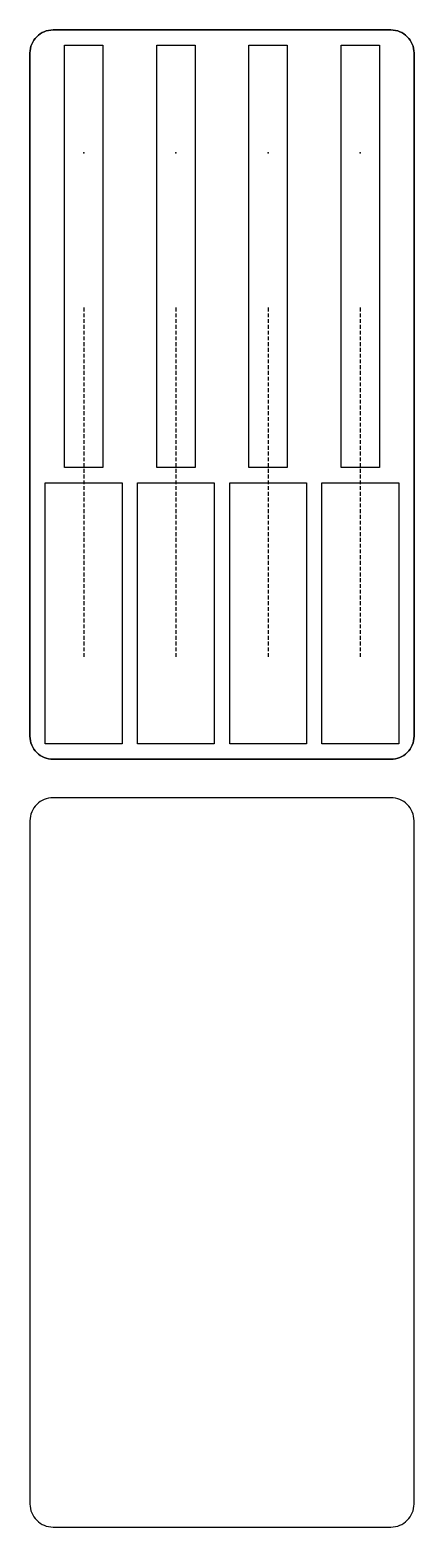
# Model space of a CAD drawing. Header units: millimetres. Extents: x -7 to 43, y -179 to 16.
import ezdxf

# ---------------------------------------------------------------- set-up
doc = ezdxf.new("R2010")
doc.units = ezdxf.units.MM
doc.linetypes.add('DASHED', pattern=[0.75, 0.5, -0.25])
doc.layers.get('0').update_dxf_attribs({"linetype": 'CONTINUOUS'})

msp = doc.modelspace()

# ---------------------------------------------------------------- linework, layer by layer
at = {"linetype": 'DASHED'}
for p, q in [((0, -20.17), (0, -65.83)), ((0, -20.17), (0, -65.83)), ((0, -20.17), (0, -65.83)), ((0, -20.17), (0, -65.83)), ((0, -20.17), (0, -65.83)), ((0, -20.17), (0, -65.83)), ((12, -20.17), (12, -65.83)), ((12, -20.17), (12, -65.83)), ((12, -20.17), (12, -65.83)), ((12, -20.17), (12, -65.83)), ((12, -20.17), (12, -65.83)), ((12, -20.17), (12, -65.83)), ((24, -20.17), (24, -65.83)), ((24, -20.17), (24, -65.83)), ((24, -20.17), (24, -65.83)), ((24, -20.17), (24, -65.83)), ((24, -20.17), (24, -65.83)), ((24, -20.17), (24, -65.83)), ((36, -20.17), (36, -65.83)), ((36, -20.17), (36, -65.83)), ((36, -20.17), (36, -65.83)), ((36, -20.17), (36, -65.83)), ((36, -20.17), (36, -65.83)), ((36, -20.17), (36, -65.83))]:
    msp.add_line(p, q, dxfattribs=at)
for points in [[(-4, 16), (40, 16, -0.414214), (43, 13), (43, -76, -0.414214), (40, -79), (-4, -79, -0.414214), (-7, -76), (-7, 13, -0.414214)], [(-7, 13), (-7, -76, 0.414214), (-4, -79), (40, -79, 0.414214), (43, -76), (43, 13, 0.414214), (40, 16), (-4, 16, 0.414214)], [(43, -76), (43, 13, 0.414214), (40, 16), (-4, 16, 0.414214), (-7, 13), (-7, -76, 0.414214), (-4, -79), (40, -79, 0.414214)], [(-4, -79), (40, -79, 0.414214), (43, -76), (43, 13, 0.414214), (40, 16), (-4, 16, 0.414214), (-7, 13), (-7, -76, 0.414214)], [(43, -76), (43, 13, 0.414214), (40, 16), (-4, 16, 0.414214), (-7, 13), (-7, -76, 0.414214), (-4, -79), (40, -79, 0.414214)], [(-4, -79), (40, -79, 0.414214), (43, -76), (43, 13, 0.414214), (40, 16), (-4, 16, 0.414214), (-7, 13), (-7, -76, 0.414214)], [(43, -176), (43, -87, 0.414214), (40, -84), (-4, -84, 0.414214), (-7, -87), (-7, -176, 0.414214), (-4, -179), (40, -179, 0.414214)], [(-4, -179), (40, -179, 0.414214), (43, -176), (43, -87, 0.414214), (40, -84), (-4, -84, 0.414214), (-7, -87), (-7, -176, 0.414214)]]:
    msp.add_lwpolyline(points, format="xyb", close=True)
for points in [[(-2.5, 14), (2.5, 14), (2.5, -41), (-2.5, -41)], [(2.5, 14), (2.5, -41), (-2.5, -41), (-2.5, 14)], [(2.5, -41), (-2.5, -41), (-2.5, 14), (2.5, 14)], [(2.5, -41), (-2.5, -41), (-2.5, 14), (2.5, 14)], [(2.5, -41), (-2.5, -41), (-2.5, 14), (2.5, 14)], [(2.5, -41), (-2.5, -41), (-2.5, 14), (2.5, 14)], [(14.5, 14), (14.5, -41), (9.5, -41), (9.5, 14)], [(9.5, -41), (9.5, 14), (14.5, 14), (14.5, -41)], [(14.5, -41), (9.5, -41), (9.5, 14), (14.5, 14)], [(14.5, -41), (9.5, -41), (9.5, 14), (14.5, 14)], [(14.5, -41), (9.5, -41), (9.5, 14), (14.5, 14)], [(14.5, -41), (9.5, -41), (9.5, 14), (14.5, 14)], [(26.5, 14), (26.5, -41), (21.5, -41), (21.5, 14)], [(26.5, 14), (26.5, -41), (21.5, -41), (21.5, 14)], [(26.5, -41), (21.5, -41), (21.5, 14), (26.5, 14)], [(26.5, -41), (21.5, -41), (21.5, 14), (26.5, 14)], [(26.5, -41), (21.5, -41), (21.5, 14), (26.5, 14)], [(26.5, -41), (21.5, -41), (21.5, 14), (26.5, 14)], [(38.5, 14), (38.5, -41), (33.5, -41), (33.5, 14)], [(38.5, 14), (38.5, -41), (33.5, -41), (33.5, 14)], [(33.5, 14), (38.5, 14), (38.5, -41), (33.5, -41)], [(38.5, -41), (33.5, -41), (33.5, 14), (38.5, 14)], [(33.5, 14), (38.5, 14), (38.5, -41), (33.5, -41)], [(38.5, -41), (33.5, -41), (33.5, 14), (38.5, 14)], [(-5, -43), (5, -43), (5, -77), (-5, -77)], [(5, -43), (5, -77), (-5, -77), (-5, -43)], [(-5, -77), (-5, -43), (5, -43), (5, -77)], [(5, -77), (-5, -77), (-5, -43), (5, -43)], [(-5, -77), (-5, -43), (5, -43), (5, -77)], [(5, -77), (-5, -77), (-5, -43), (5, -43)], [(7, -77), (7, -43), (17, -43), (17, -77)], [(17, -77), (7, -77), (7, -43), (17, -43)], [(17, -43), (17, -77), (7, -77), (7, -43)], [(17, -43), (17, -77), (7, -77), (7, -43)], [(17, -43), (17, -77), (7, -77), (7, -43)], [(17, -43), (17, -77), (7, -77), (7, -43)], [(19, -77), (19, -43), (29, -43), (29, -77)], [(19, -43), (29, -43), (29, -77), (19, -77)], [(29, -77), (19, -77), (19, -43), (29, -43)], [(29, -43), (29, -77), (19, -77), (19, -43)], [(29, -77), (19, -77), (19, -43), (29, -43)], [(29, -43), (29, -77), (19, -77), (19, -43)], [(31, -77), (31, -43), (41, -43), (41, -77)], [(41, -43), (41, -77), (31, -77), (31, -43)], [(41, -77), (31, -77), (31, -43), (41, -43)], [(31, -43), (41, -43), (41, -77), (31, -77)], [(41, -77), (31, -77), (31, -43), (41, -43)], [(31, -43), (41, -43), (41, -77), (31, -77)]]:
    msp.add_lwpolyline(points, close=True)
for p in [(0, 0), (0, 0), (0, 0), (0, 0), (0, 0), (0, 0), (12, 0), (12, 0), (12, 0), (12, 0), (12, 0), (12, 0), (24, 0), (24, 0), (24, 0), (24, 0), (24, 0), (24, 0), (36, 0), (36, 0), (36, 0), (36, 0), (36, 0), (36, 0)]:
    msp.add_point(p)

doc.saveas('drawing.dxf')
